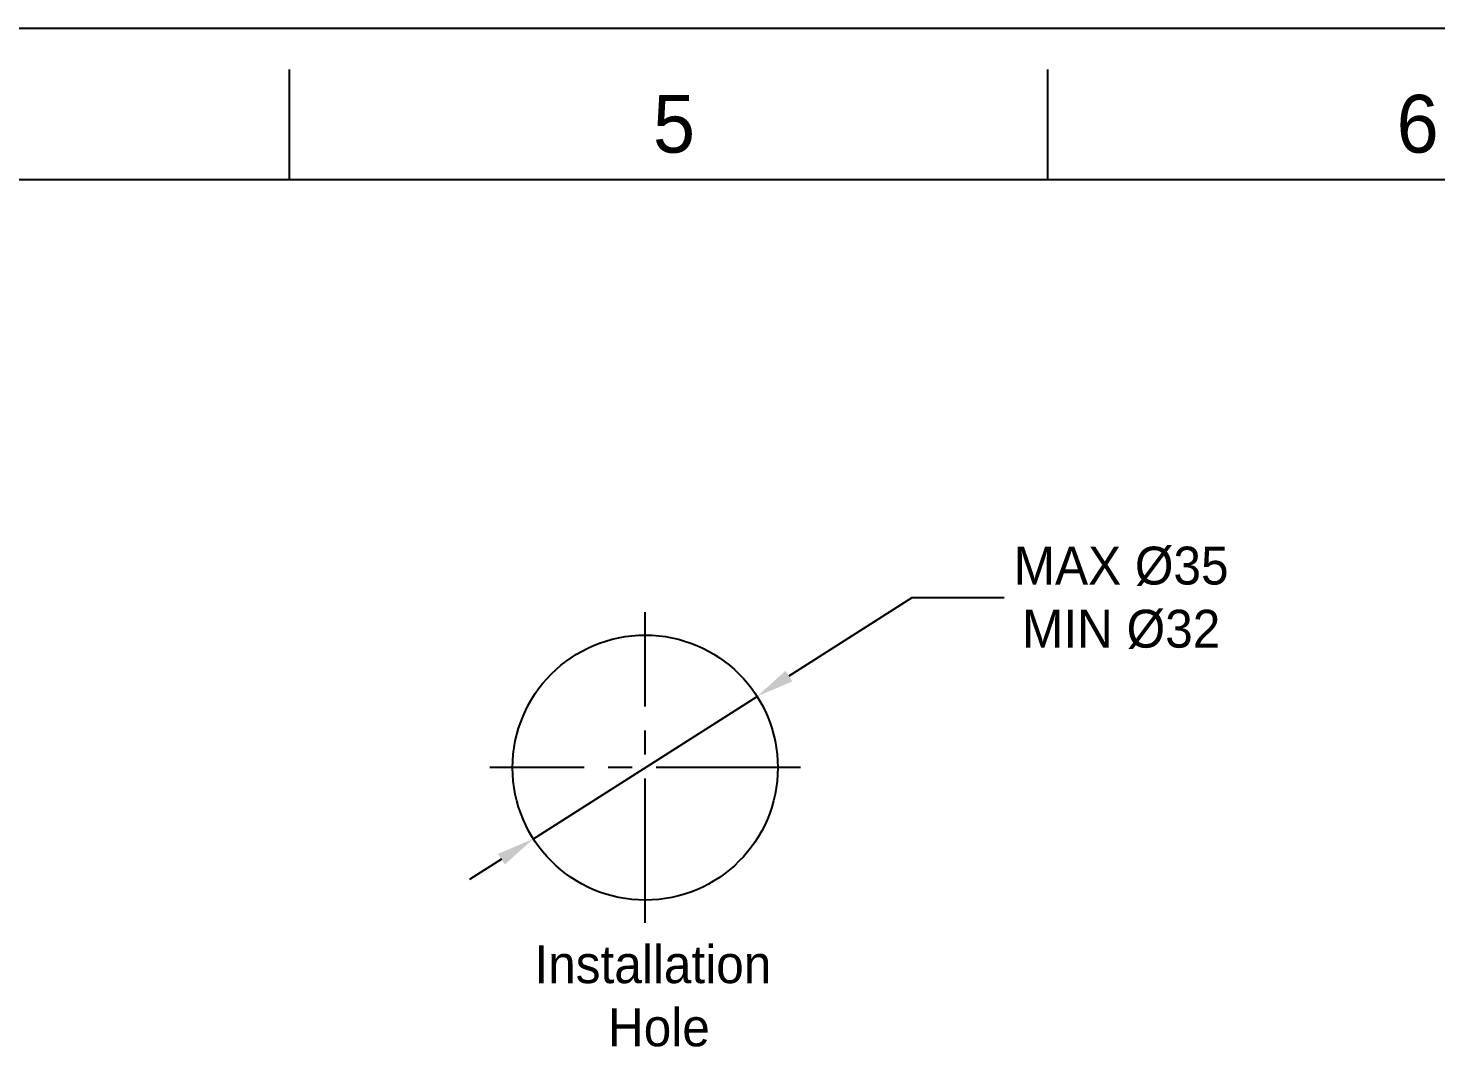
# Model space of a CAD drawing. Extents: x 10319 to 11160, y -16029 to -15435.
# Drawn here: x 10704.7 to 10890.5, y -15569.1 to -15434.6 of the extents above; entities that cross this region are included whole.
import ezdxf

# ---------------------------------------------------------------- set-up
doc = ezdxf.new("R2010")
doc.units = 0
doc.header["$MEASUREMENT"] = 0
doc.linetypes.add('CENTER2', pattern=[28.575, 19.05, -3.175, 3.175, -3.175])
doc.layers.get('0').update_dxf_attribs({"linetype": 'CONTINUOUS'})
doc.layers.get('Defpoints').update_dxf_attribs({"linetype": 'CONTINUOUS'})
doc.layers.add('CENTER', color=1, linetype='CENTER2')
doc.layers.add('FORM', color=7, linetype='CONTINUOUS')
doc.layers.add('DIM_', color=3, linetype='CONTINUOUS', lineweight=9)
doc.styles.get("Standard").update_dxf_attribs({"font": 'Gulim.ttf'})
doc.dimstyles.new('사본(2) STANDARD', dxfattribs={"dimscale": 0, "dimtxt": 5, "dimasz": 5, "dimexe": 1.25, "dimexo": 0.625, "dimgap": 1.5, "dimtad": 3, "dimtih": 1, "dimtoh": 1, "dimdec": 1, "dimzin": 9, "dimdsep": 46, "dimtxsty": 'Standard', "dimcen": 2.5, "dimclrd": 3, "dimclre": 3, "dimclrt": 4, "dimadec": 0, "dimazin": 0, "dimtfac": 1, "dimtdec": 1, "dimtmove": 0, "dimatfit": 3, "dimfxl": 1.25, "dimtfill": 1, "dimtolj": 1, "dimtzin": 0, "dimarcsym": 0})

# ---------------------------------------------------------------- blocks, each defined once
blk = doc.blocks.new('*D78')
at = {"layer": 'Defpoints', "color": 0, "transparency": 16777216}
for p in [(10800.88, -15522.85), (10771.36, -15541.65)]:
    blk.add_point(p, dxfattribs=at)
at = {"layer": 'DIM_', "color": 3, "lineweight": -2, "transparency": 16777216}
for p, q in [((10821.31, -15509.84), (10805.09, -15520.17)), ((10834.13, -15509.84), (10821.31, -15509.84)), ((10771.36, -15541.65), (10800.88, -15522.85)), ((10767.14, -15544.34), (10762.92, -15547.03))]:
    blk.add_line(p, q, dxfattribs=at)
at = {"layer": 'DIM_', "color": 3, "transparency": 16777216}
for points in [[(10804.65, -15519.46), (10805.54, -15520.87), (10800.88, -15522.85)], [(10766.69, -15543.64), (10767.59, -15545.04), (10771.36, -15541.65)]]:
    blk.add_solid(points, dxfattribs=at)
at = {"layer": 'DIM_', "color": 4, "transparency": 16777216, "insert": (10848.94, -15509.84), "char_height": 5, "attachment_point": 5, "bg_fill": 3, "box_fill_scale": 1.25, "bg_fill_color": 256, "bg_fill_true_color": 13158600, "bg_fill_transparency": 0}
blk.add_mtext('\\A1;{\\fMS PGothic|b0|i0|c129|p34;MAX %%C35\\PMIN %%C32}', dxfattribs=at)

msp = doc.modelspace()

# ---------------------------------------------------------------- linework, layer by layer
msp.add_circle((10786.12, -15532.25), 17.5)
at = {"layer": 'CENTER'}
for p, q in [((10786.12, -15552.75), (10786.12, -15511.75)), ((10806.62, -15532.25), (10765.62, -15532.25))]:
    msp.add_line(p, q, dxfattribs=at)
at = {"layer": 'FORM', "color": 7, "linetype": 'Continuous'}
for p, q in [((10318.66, -15434.62), (11159.66, -15434.62)), ((10739.16, -15454.65), (10739.16, -15440.09)), ((10839.28, -15454.65), (10839.28, -15440.09)), ((11139.63, -15454.65), (10338.68, -15454.65))]:
    msp.add_line(p, q, dxfattribs=at)

# ---------------------------------------------------------------- texts
at = {"layer": 'DIM_', "insert": (10773.88, -15555.71), "char_height": 5, "attachment_point": 1}
msp.add_mtext_dynamic_manual_height_columns('\\pi-2.38685;Installation \\P\\pi7.31688;Hole', width=28.1224, gutter_width=12.5, heights=[0], dxfattribs=at)
at = {"layer": 'FORM', "color": 7, "linetype": 'Continuous', "char_height": 7.63, "attachment_point": 5}
for s, insert in [('5', (10789.92, -15447.3)), ('6', (10888.07, -15447.3))]:
    msp.add_mtext_dynamic_manual_height_columns(s, width=50.0595, gutter_width=12.51, heights=[0], dxfattribs=dict(at, insert=insert))

# ---------------------------------------------------------------- next in the draw order: dimensions: what is measured, and where the dimension line sits
at = {"layer": 'DIM_'}
dim = msp.add_diameter_dim_2p(p1=(10771.36, -15541.65), p2=(10800.88, -15522.85), text='{\\fMS PGothic|b0|i0|c129|p34;MAX %%C35\\PMIN %%C32}', dimstyle='사본(2) STANDARD', override={"dimscale": 1, "dimtad": 0}, dxfattribs=at)
dim.commit()
dim.dimension.update_dxf_attribs({"geometry": '*D78', "text_midpoint": (10848.94, -15509.84), "dimtype": 163})

doc.saveas('drawing.dxf')
